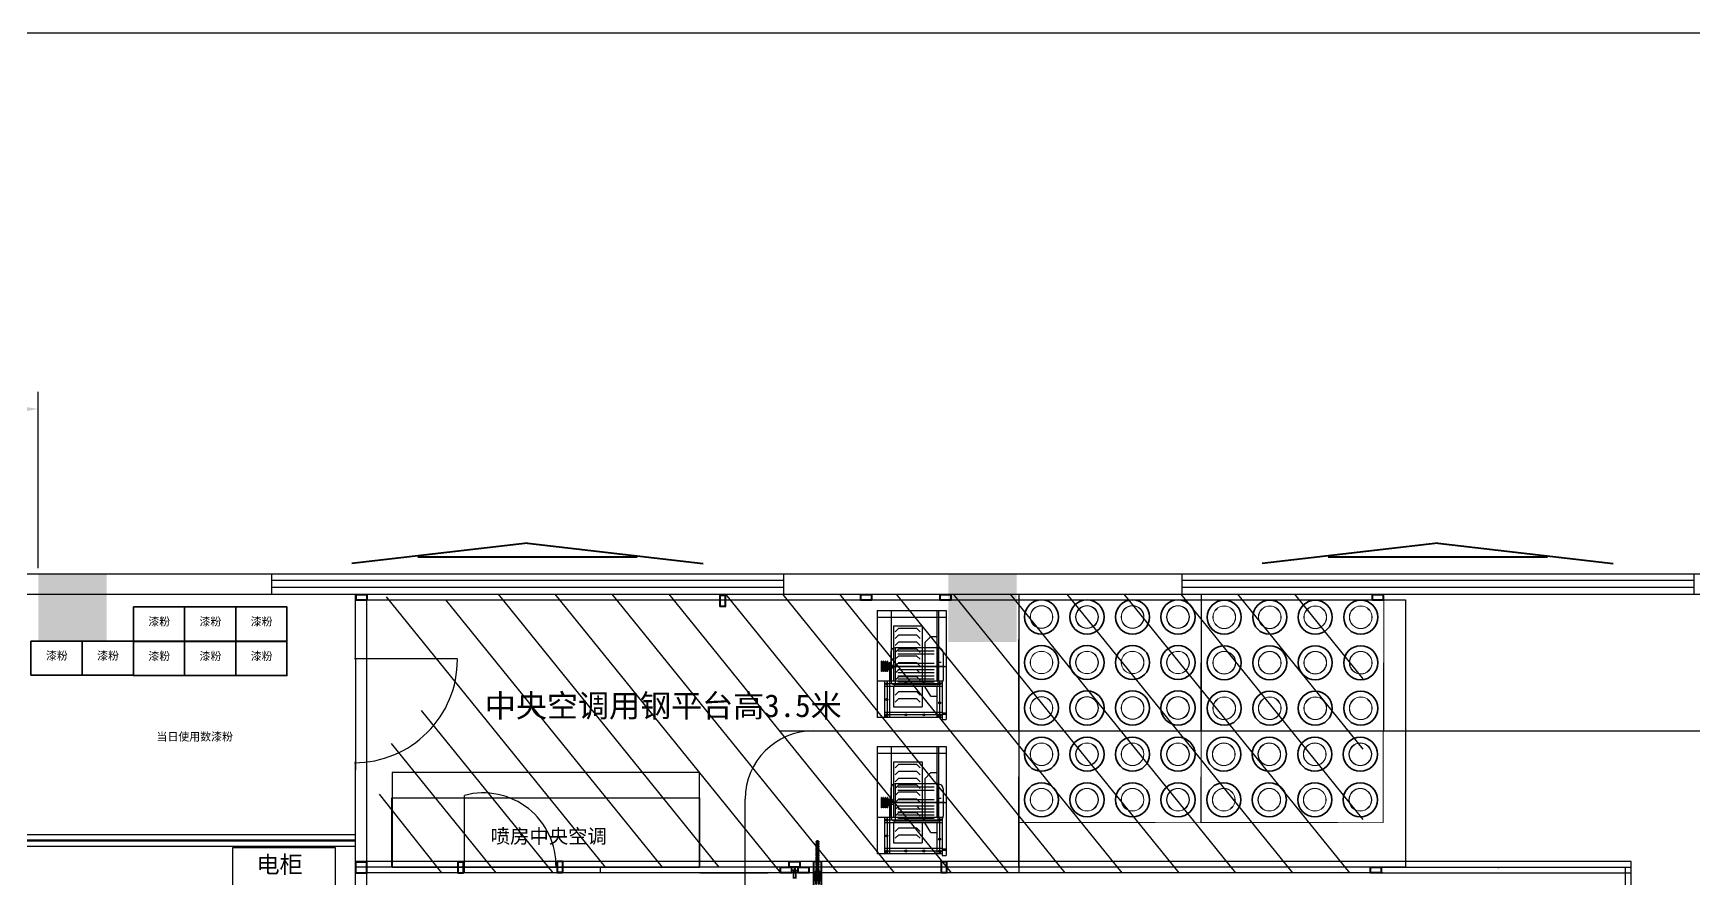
# Model space of a CAD drawing. Header units: millimetres. Extents: x -93009755325 to 1190721, y -74648 to 62868853516.
# Drawn here: x 245258 to 259853, y -4844 to 2588 of the extents above; entities that cross this region are included whole.
import ezdxf
from ezdxf.enums import TextEntityAlignment as Align

# ---------------------------------------------------------------- set-up
doc = ezdxf.new("R2010")
doc.units = ezdxf.units.MM
doc.layers.get('Defpoints').update_dxf_attribs({"color": 8, "lineweight": 40})
for name, color, linetype, lineweight in [('Layer6', 3, 'Continuous', 30), ('标注线', 5, 'Continuous', 9), ('设备层', 7, 'Continuous', 13)]:
    doc.layers.add(name, color=color, linetype=linetype, lineweight=lineweight)
for name, color, linetype in [('MARK', 3, 'Continuous'), ('WALL', 6, 'Continuous'), ('WINDOW_TEXT', 7, 'Continuous')]:
    doc.layers.add(name, color=color, linetype=linetype)
doc.styles.add('ISO Proportional', font='isocp.shx', dxfattribs={"bigfont": 'gbcbig.shx'})
doc.styles.add('SIMPLEX', font='SIMPLEX.SHX')
doc.styles.add('style1', font='')
doc.styles.get('style1').set_extended_font_data('FangSong_GB2312')
doc.dimstyles.new('ISO-350', dxfattribs={"dimtxt": 350, "dimasz": 200, "dimexe": 150, "dimexo": 50, "dimgap": 60, "dimtad": 1, "dimdsep": 46, "dimtxsty": 'Standard', "dimcen": 2.5, "dimadec": 0, "dimazin": 0, "dimtfac": 1, "dimtmove": 0, "dimatfit": 3, "dimfxl": 1, "dimarcsym": 0})

# ---------------------------------------------------------------- blocks, each defined once
blk = doc.blocks.new('*D632')
at = {"color": 0, "lineweight": -2}
for p, q in [((237902, -2113), (237902, -565)), ((245302, -2113), (245302, -565)), ((245102, -715), (238102, -715))]:
    blk.add_line(p, q, dxfattribs=at)
at = {"color": 0}
for points in [[(238102, -682), (238102, -748), (237902, -715)], [(245102, -748), (245102, -682), (245302, -715)]]:
    blk.add_solid(points, dxfattribs=at)
at = {"layer": 'Defpoints', "color": 0}
for p in [(237902, -715), (237902, -2163), (245302, -2163)]:
    blk.add_point(p, dxfattribs=at)
at = {"color": 0, "lineweight": -3, "insert": (241602, -480), "char_height": 350, "attachment_point": 5}
blk.add_mtext('7400', dxfattribs=at)
blk = doc.blocks.new('50fangguan')
at = {"color": 1, "lineweight": 35}
for p, q in [((904025.0695, -103546.4092), (904027.0695, -103544.4092)), ((904025.0695, -103556.4092), (904028.0695, -103553.4092)), ((904025.0695, -103566.4092), (904028.0695, -103563.4092)), ((904025.0695, -103576.4092), (904028.0695, -103573.4092)), ((904025.0695, -103586.4092), (904028.0695, -103583.4092)), ((904027.0695, -103594.4092), (904030.0695, -103591.4092)), ((904034.0695, -103547.4092), (904037.0695, -103544.4092)), ((904037.0695, -103594.4092), (904040.0695, -103591.4092)), ((904044.0695, -103547.4092), (904047.0695, -103544.4092)), ((904047.0695, -103594.4092), (904050.0695, -103591.4092)), ((904054.0695, -103547.4092), (904057.0695, -103544.4092)), ((904057.0695, -103594.4092), (904060.0695, -103591.4092)), ((904064.0695, -103547.4092), (904067.0695, -103544.4092)), ((904067.0695, -103594.4092), (904070.0695, -103591.4092)), ((904074.0695, -103547.4092), (904077.0695, -103544.4092)), ((904074.0695, -103547.4092), (904077.0695, -103544.4092)), ((904077.0695, -103594.4092), (904080.0695, -103591.4092)), ((904084.0695, -103547.4092), (904087.0695, -103544.4092)), ((904084.0695, -103547.4092), (904087.0695, -103544.4092)), ((904087.0695, -103594.4092), (904090.0695, -103591.4092)), ((904094.0695, -103547.4092), (904097.0695, -103544.4092)), ((904094.0695, -103547.4092), (904097.0695, -103544.4092)), ((904097.0695, -103594.4092), (904100.0695, -103591.4092)), ((904104.0695, -103547.4092), (904107.0695, -103544.4092)), ((904104.0695, -103547.4092), (904107.0695, -103544.4092)), ((904107.0695, -103594.4092), (904110.0695, -103591.4092)), ((904114.0695, -103547.4092), (904117.0695, -103544.4092)), ((904117.0695, -103594.4092), (904120.0695, -103591.4092)), ((904122.0695, -103549.4092), (904125.0695, -103546.4092)), ((904122.0695, -103559.4092), (904125.0695, -103556.4092)), ((904122.0695, -103569.4092), (904125.0695, -103566.4092)), ((904122.0695, -103579.4092), (904125.0695, -103576.4092)), ((904122.0695, -103589.4092), (904125.0695, -103586.4092))]:
    blk.add_line(p, q, dxfattribs=at)
blk.add_lwpolyline([(904027.0695, -103544.4092), (904123.0695, -103544.4092, -0.4142135624), (904125.0695, -103546.4092), (904125.0695, -103592.4092, -0.4142135624), (904123.0695, -103594.4092), (904027.0695, -103594.4092, -0.4142135624), (904025.0695, -103592.4092), (904025.0695, -103546.4092, -0.4142135624)], format="xyb", close=True, dxfattribs=at)
blk.add_lwpolyline([(904028.0695, -103547.4092), (904122.0695, -103547.4092), (904122.0695, -103591.4092), (904028.0695, -103591.4092)], close=True, dxfattribs=at)
blk.add_lwpolyline([(904028.0695, -103547.4092), (904122.0695, -103547.4092), (904122.0695, -103591.4092), (904028.0695, -103591.4092)], close=True, dxfattribs=at)
blk = doc.blocks.new('afggeadasafasff')
at = {"layer": '设备层', "color": 0, "lineweight": 35}
blk.add_lwpolyline([(398333, 171563), (398783, 171563), (398783, 171263), (398333, 171263)], close=True, dxfattribs=at)
at = {"color": 0, "lineweight": 35, "insert": (398465, 171469), "char_height": 70.33, "width": 530.98, "attachment_point": 1}
blk.add_mtext('{\\fSimSun|b0|i0|c134|p54;漆粉}', dxfattribs=at)
blk = doc.blocks.new('100fangguan')
at = {"color": 2, "lineweight": 35}
for p, q in [((898727, -114773), (898724, -114770)), ((898727, -114783), (898724, -114780)), ((898727, -114793), (898724, -114790)), ((898727, -114803), (898724, -114800)), ((898727, -114813), (898724, -114810)), ((898727, -114823), (898724, -114820)), ((898727, -114833), (898724, -114830)), ((898727, -114843), (898724, -114840)), ((898727, -114853), (898724, -114850)), ((898727, -114863), (898724, -114860)), ((898737, -114773), (898734, -114770)), ((898747, -114773), (898744, -114770)), ((898757, -114773), (898754, -114770)), ((898767, -114773), (898764, -114770)), ((898777, -114773), (898774, -114770)), ((898787, -114773), (898784, -114770)), ((898797, -114773), (898794, -114770)), ((898807, -114773), (898804, -114770)), ((898817, -114773), (898814, -114770)), ((898823, -114779), (898820, -114776)), ((898823, -114789), (898820, -114786)), ((898823, -114799), (898820, -114796)), ((898823, -114809), (898820, -114806)), ((898823, -114819), (898820, -114816)), ((898823, -114829), (898820, -114826)), ((898823, -114839), (898820, -114836)), ((898823, -114849), (898820, -114846)), ((898823, -114859), (898820, -114856)), ((898734, -114870), (898731, -114867)), ((898744, -114870), (898741, -114867)), ((898754, -114870), (898751, -114867)), ((898764, -114870), (898761, -114867)), ((898774, -114870), (898771, -114867)), ((898784, -114870), (898781, -114867)), ((898794, -114870), (898791, -114867)), ((898804, -114870), (898801, -114867)), ((898814, -114870), (898811, -114867)), ((898824, -114870), (898820, -114866))]:
    blk.add_line(p, q, dxfattribs=at)
for points in [[(898823, -114770), (898724, -114770), (898724, -114870), (898823, -114870)], [(898727, -114773), (898820, -114773), (898820, -114867), (898727, -114867)]]:
    blk.add_lwpolyline(points, close=True, dxfattribs=at)
blk = doc.blocks.new('asfdaf')
at = {"layer": 'MARK', "color": 0}
for p, q in [((1599, 1860), (1689, 1860)), ((1599, 1857), (1599, 1860)), ((1613, 1853), (1599, 1857)), ((1599, 1857), (1689, 1857)), ((1613, 1847), (1599, 1842)), ((1599, 1841), (1599, 1842)), ((1599, 1842), (1689, 1842)), ((1613, 1836), (1599, 1841)), ((1599, 1841), (1689, 1841)), ((1613, 1830), (1599, 1826)), ((1599, 1824), (1599, 1826)), ((1599, 1826), (1689, 1826)), ((1613, 1820), (1599, 1824)), ((1599, 1824), (1689, 1824)), ((1613, 1814), (1599, 1809)), ((1599, 1806), (1599, 1809)), ((1599, 1809), (1689, 1809)), ((1599, 1806), (1689, 1806)), ((1613, 1847), (1613, 1853)), ((1613, 1853), (1675, 1853)), ((1613, 1847), (1675, 1847)), ((1613, 1830), (1613, 1836)), ((1613, 1836), (1675, 1836)), ((1613, 1830), (1675, 1830)), ((1613, 1814), (1613, 1820)), ((1613, 1820), (1675, 1820)), ((1613, 1814), (1675, 1814)), ((1615, 1792), (1615, 1806)), ((1615, 1792), (1673, 1792)), ((1630, 1792), (1630, 1860)), ((1639, 1792), (1639, 1860)), ((1640, 1800), (1648, 1800)), ((1644, 1796), (1644, 1804)), ((1649, 1792), (1649, 1860)), ((1658, 1792), (1658, 1860)), ((1673, 1792), (1673, 1806)), ((1675, 1853), (1689, 1857)), ((1675, 1847), (1675, 1853)), ((1675, 1847), (1675, 1853)), ((1675, 1847), (1689, 1842)), ((1675, 1836), (1689, 1841)), ((1675, 1830), (1675, 1836)), ((1675, 1830), (1675, 1836)), ((1675, 1830), (1689, 1826)), ((1675, 1820), (1689, 1824)), ((1675, 1814), (1675, 1820)), ((1675, 1814), (1675, 1820)), ((1675, 1814), (1689, 1809)), ((1689, 1857), (1689, 1860)), ((1689, 1857), (1689, 1859)), ((1689, 1841), (1689, 1842)), ((1689, 1841), (1689, 1842)), ((1689, 1824), (1689, 1826)), ((1689, 1824), (1689, 1826)), ((1689, 1806), (1689, 1809)), ((1689, 1806), (1689, 1809))]:
    blk.add_line(p, q, dxfattribs=at)
blk.add_circle((1644, 1800), 4, dxfattribs=at)
blk.add_arc((1644, 1800), 3.75, 270, 90, dxfattribs=at)
blk = doc.blocks.new('dggdgdasga')
at = {"layer": 'Layer6', "color": 3}
for p, q in [((398610, 70435), (398610, 70810)), ((398937, 70810), (398610, 70810)), ((398637, 70786), (398637, 70466)), ((398646, 70846), (398901, 70846)), ((398664, 70786), (398664, 70466)), ((398691, 70786), (398691, 70466)), ((398718, 70786), (398718, 70466)), ((398745, 70786), (398745, 70466)), ((398761, 70846), (398761, 70929)), ((398773, 70376), (398773, 70929)), ((398801, 70786), (398801, 70466)), ((398883, 70786), (398883, 70466)), ((398910, 70786), (398910, 70466)), ((398937, 70435), (398937, 70810)), ((398937, 70435), (398610, 70435)), ((398659, 70385), (398888, 70385)), ((398808, 70404), (398808, 70445))]:
    blk.add_line(p, q, dxfattribs=at)
for centre, radius, start, end in [((398646, 70810), 36.2, 90, 180), ((398901, 70810), 36.2, 0, 90), ((398659, 70435), 49, 180, 270), ((398888, 70435), 49, 270, 0)]:
    blk.add_arc(centre, radius, start, end, dxfattribs=at)
at = {"layer": 'WINDOW_TEXT', "color": 3, "lineweight": 35}
blk.add_line((398786, 70846), (398786, 70929), dxfattribs=at)
at = {"layer": 'MARK', "color": 0}
blk.add_blockref('asfdaf', (397129, 69069), dxfattribs=at)
blk = doc.blocks.new('fengji')
at = {"layer": 'Layer6'}
for p, q in [((401916, 70446), (401916, 71019)), ((402858, 71019), (401916, 71019)), ((402239, 70955), (401916, 70955)), ((402239, 70932), (401916, 70932)), ((401939, 70446), (401939, 70955)), ((401962, 70446), (401962, 70955)), ((402192, 70955), (402192, 70446)), ((402215, 70955), (402215, 70446)), ((402239, 71019), (402239, 70446)), ((402353, 70980), (402353, 70874)), ((402366, 71019), (402366, 71019)), ((402366, 70980), (402366, 70411)), ((402378, 70980), (402378, 70874)), ((402799, 71019), (402799, 70411)), ((402858, 71019), (402858, 70411)), ((402402, 70909), (401916, 70909)), ((402192, 70874), (402011, 70874)), ((402011, 70874), (402011, 70623)), ((402052, 70861), (402081, 70832)), ((402081, 70671), (402081, 70832)), ((402113, 70861), (402142, 70832)), ((402142, 70671), (402142, 70832)), ((402858, 70897), (402239, 70897)), ((402723, 70874), (402239, 70874)), ((402246, 70861), (402275, 70832)), ((402275, 70671), (402275, 70832)), ((402306, 70861), (402335, 70832)), ((402335, 70671), (402335, 70832)), ((402367, 70861), (402396, 70832)), ((402396, 70671), (402396, 70832)), ((402428, 70861), (402457, 70832)), ((402457, 70671), (402457, 70832)), ((402489, 70861), (402518, 70832)), ((402518, 70671), (402518, 70832)), ((402549, 70861), (402578, 70832)), ((402578, 70671), (402578, 70832)), ((402610, 70861), (402639, 70832)), ((402639, 70671), (402639, 70832)), ((402671, 70861), (402700, 70832)), ((402700, 70671), (402700, 70832)), ((402723, 70874), (402723, 70623)), ((402052, 70642), (402081, 70671)), ((402113, 70642), (402142, 70671)), ((402246, 70642), (402275, 70671)), ((402306, 70642), (402335, 70671)), ((402367, 70642), (402396, 70671)), ((402428, 70642), (402457, 70671)), ((402489, 70642), (402518, 70671)), ((402549, 70642), (402578, 70671)), ((402610, 70642), (402639, 70671)), ((402671, 70642), (402700, 70671)), ((402192, 70623), (402011, 70623)), ((402104, 70546), (402188, 70600)), ((402104, 70546), (402104, 70493)), ((402192, 70600), (402188, 70600)), ((402723, 70623), (402239, 70623)), ((402575, 70600), (402239, 70600)), ((402630, 70546), (402575, 70600)), ((402630, 70546), (402630, 70493)), ((401900, 70446), (401900, 70411)), ((402239, 70446), (401900, 70446)), ((402858, 70411), (401900, 70411)), ((402192, 70493), (401916, 70493)), ((402239, 70470), (401916, 70470)), ((401947, 70446), (401947, 70411)), ((401958, 70446), (401958, 70411)), ((402858, 70493), (402239, 70493)), ((402858, 70481), (402239, 70481))]:
    blk.add_line(p, q, dxfattribs=at)
for centre in [(401935, 70934), (401939, 70934), (402074, 70934), (402213, 70934), (401940, 70767), (402215, 70767), (401940, 70609), (402215, 70609), (401935, 70468), (401939, 70470), (402045, 70470), (402215, 70470)]:
    blk.add_circle(centre, 9.34, dxfattribs=at)
at = {"layer": 'WINDOW_TEXT', "color": 3, "lineweight": 35}
blk.add_blockref('dggdgdasga', (3593, 51), dxfattribs=at)
blk = doc.blocks.new('sfagdsdsdg')
at = {"layer": '标注线', "color": 0}
for p, q in [((868078.71, -84443.6103), (867274.71, -84443.6103)), ((867276.71, -86045.6103), (867274.71, -84443.6103)), ((868076.71, -84445.6103), (867276.71, -84445.6103)), ((867276.71, -85645.6103), (867276.71, -84445.6103)), ((868076.71, -84443.6103), (867876.71, -84443.6103)), ((868476.71, -84445.6103), (867876.71, -84445.6103)), ((868076.71, -84445.6103), (868074.71, -84445.6103)), ((868476.71, -84445.6103), (868478.71, -86047.6103)), ((868478.71, -84443.6103), (868478.71, -85647.6103)), ((868078.71, -86047.6103), (867274.71, -86047.6103)), ((868478.71, -86047.6103), (867276.71, -86045.6103))]:
    blk.add_line(p, q, dxfattribs=at)
for centre, radius in [((867476.71, -84645.6103), 100), ((867476.71, -84645.6103), 98), ((867876.71, -84645.6103), 100), ((867876.71, -84645.6103), 98), ((868276.71, -84645.6103), 100), ((868276.71, -84645.6103), 98), ((867476.71, -85045.6103), 100), ((867476.71, -85045.6103), 98), ((867876.71, -85045.6103), 100), ((867876.71, -85045.6103), 98), ((868276.71, -85045.6103), 100), ((868276.71, -85045.6103), 98), ((867476.71, -85445.6103), 100), ((867476.71, -85445.6103), 98), ((867876.71, -85445.6103), 100), ((867876.71, -85445.6103), 98), ((868276.71, -85445.6103), 100), ((868276.71, -85445.6103), 98), ((867476.71, -85845.6103), 100), ((867476.71, -85845.6103), 98), ((867876.71, -85845.6103), 100), ((867876.71, -85845.6103), 98), ((868276.71, -85845.6103), 100), ((868276.71, -85845.6103), 98)]:
    blk.add_circle(centre, radius, dxfattribs=at)
at = {"layer": '设备层', "color": 0, "lineweight": 35}
for centre in [(867476.71, -84645.6103), (867876.71, -84645.6103), (868276.71, -84645.6103), (867476.71, -85045.6103), (867876.71, -85045.6103), (868276.71, -85045.6103), (867476.71, -85445.6103), (867876.71, -85445.6103), (868276.71, -85445.6103), (867476.71, -85845.6103), (867876.71, -85845.6103), (868276.71, -85845.6103)]:
    blk.add_circle(centre, 150, dxfattribs=at)
blk = doc.blocks.new('trsddgsagzdfdhfzdfh')
at = {"layer": '标注线', "color": 0}
for p, q in [((1098312, -72795), (1099516, -72795)), ((1098314, -72797), (1099916, -72795)), ((1098314, -72797), (1098314, -73397)), ((1099916, -72795), (1099915, -73597)), ((1098312, -73195), (1098312, -73599)), ((1098312, -73197), (1098312, -73397)), ((1098314, -73197), (1098314, -73199)), ((1098314, -73197), (1098314, -73599)), ((1099916, -73195), (1099916, -73597)), ((1099916, -73597), (1098312, -73599)), ((1099514, -73597), (1098314, -73597))]:
    blk.add_line(p, q, dxfattribs=at)
for centre, radius in [((1098514, -72997), 100), ((1098514, -72997), 98), ((1098914, -72997), 100), ((1098914, -72997), 98), ((1099314, -72997), 100), ((1099314, -72997), 98), ((1099714, -72997), 100), ((1099714, -72997), 98), ((1098514, -73397), 100), ((1098514, -73397), 98), ((1098914, -73397), 100), ((1098914, -73397), 98), ((1099314, -73397), 100), ((1099314, -73397), 98), ((1099714, -73397), 100), ((1099714, -73397), 98)]:
    blk.add_circle(centre, radius, dxfattribs=at)
at = {"layer": '设备层', "color": 0, "lineweight": 35}
for centre in [(1098514, -72997), (1098914, -72997), (1099314, -72997), (1099714, -72997), (1098514, -73397), (1098914, -73397), (1099314, -73397), (1099714, -73397)]:
    blk.add_circle(centre, 150, dxfattribs=at)
blk = doc.blocks.new('shfhdfhfd')
at = {"color": 0, "lineweight": 35}
for p, q in [((1183631, -144584), (1183631, -144528)), ((1183637, -144528), (1183631, -144528)), ((1183633, -144551), (1183631, -144550)), ((1183633, -144561), (1183631, -144562)), ((1183637, -144584), (1183631, -144584)), ((1183633, -144551), (1183641, -144551)), ((1183633, -144561), (1183641, -144561)), ((1183637, -144584), (1183637, -144528)), ((1183637, -144584), (1183637, -144528)), ((1183637, -144528), (1183641, -144533)), ((1183637, -144584), (1183641, -144579)), ((1183646, -144496), (1183641, -144496)), ((1183641, -144496), (1183641, -144521)), ((1183646, -144501), (1183641, -144501)), ((1183646, -144516), (1183641, -144516)), ((1183641, -144521), (1183644, -144526)), ((1183641, -144579), (1183641, -144533)), ((1183641, -144579), (1183641, -144533)), ((1183641, -144551), (1183671, -144551)), ((1183641, -144551), (1183671, -144551)), ((1183641, -144561), (1183671, -144561)), ((1183641, -144561), (1183671, -144561)), ((1183641, -144591), (1183644, -144586)), ((1183641, -144616), (1183641, -144591)), ((1183646, -144596), (1183641, -144596)), ((1183646, -144611), (1183641, -144611)), ((1183646, -144616), (1183641, -144616)), ((1183644, -144526), (1183644, -144556)), ((1183644, -144546), (1183644, -144556)), ((1183644, -144566), (1183644, -144556)), ((1183644, -144586), (1183644, -144556)), ((1183646, -144496), (1183646, -144521)), ((1183646, -144521), (1183649, -144526)), ((1183646, -144591), (1183649, -144586)), ((1183646, -144616), (1183646, -144591)), ((1183649, -144526), (1183649, -144556)), ((1183649, -144546), (1183649, -144556)), ((1183649, -144546), (1183663, -144546)), ((1183649, -144566), (1183649, -144556)), ((1183649, -144586), (1183649, -144556)), ((1183663, -144566), (1183649, -144566)), ((1183651, -144546), (1183651, -144566)), ((1183656, -144546), (1183656, -144566)), ((1183661, -144546), (1183661, -144566)), ((1183663, -144526), (1183666, -144521)), ((1183663, -144526), (1183663, -144556)), ((1183663, -144546), (1183663, -144556)), ((1183663, -144566), (1183663, -144556)), ((1183663, -144586), (1183663, -144556)), ((1183663, -144586), (1183666, -144591)), ((1183671, -144496), (1183666, -144496)), ((1183666, -144496), (1183666, -144521)), ((1183671, -144501), (1183666, -144501)), ((1183671, -144516), (1183666, -144516)), ((1183666, -144616), (1183666, -144591)), ((1183671, -144596), (1183666, -144596)), ((1183671, -144611), (1183666, -144611)), ((1183671, -144616), (1183666, -144616)), ((1183671, -144521), (1183668, -144526)), ((1183668, -144526), (1183668, -144556)), ((1183668, -144546), (1183668, -144556)), ((1183668, -144566), (1183668, -144556)), ((1183668, -144586), (1183668, -144556)), ((1183671, -144591), (1183668, -144586)), ((1183671, -144496), (1183671, -144521)), ((1183675, -144528), (1183671, -144533)), ((1183671, -144579), (1183671, -144533)), ((1183671, -144579), (1183671, -144533)), ((1183679, -144551), (1183671, -144551)), ((1183679, -144551), (1183671, -144551)), ((1183679, -144561), (1183671, -144561)), ((1183679, -144561), (1183671, -144561)), ((1183675, -144584), (1183671, -144579)), ((1183671, -144616), (1183671, -144591)), ((1183675, -144584), (1183675, -144528)), ((1183675, -144584), (1183675, -144528)), ((1183681, -144528), (1183675, -144528)), ((1183681, -144584), (1183675, -144584)), ((1183679, -144551), (1183681, -144550)), ((1183679, -144551), (1183681, -144550)), ((1183679, -144561), (1183681, -144562)), ((1183679, -144561), (1183681, -144562)), ((1183681, -144584), (1183681, -144528))]:
    blk.add_line(p, q, dxfattribs=at)
blk = doc.blocks.new('srhsrhdgwagassga')
at = {"color": 0, "lineweight": 35}
for p, q in [((1221170, 28660), (1221170, 28683)), ((1221170, 28660), (1221170, 28683)), ((1221190, 28660), (1221190, 28683)), ((1221190, 28660), (1221190, 28683)), ((1221210, 28660), (1221210, 28683)), ((1221210, 28660), (1221210, 28683)), ((1221230, 28660), (1221230, 28683)), ((1221236, 28677), (1221239, 28677)), ((1221250, 28660), (1221250, 28683)), ((1221250, 28660), (1221250, 28683)), ((1221270, 28660), (1221270, 28683)), ((1221270, 28660), (1221270, 28683)), ((1221290, 28660), (1221290, 28683)), ((1221290, 28660), (1221290, 28683)), ((1221310, 28660), (1221310, 28683)), ((1221316, 28677), (1221319, 28677)), ((1221330, 28660), (1221330, 28683)), ((1221330, 28660), (1221330, 28683)), ((1221343, 28637), (1221343, 28708)), ((1221350, 28660), (1221350, 28683)), ((1221350, 28660), (1221350, 28683)), ((1221370, 28660), (1221370, 28683)), ((1221370, 28660), (1221370, 28683)), ((1221390, 28660), (1221390, 28683)), ((1221396, 28677), (1221399, 28677)), ((1221410, 28660), (1221410, 28683)), ((1221410, 28660), (1221410, 28683)), ((1221430, 28654), (1221430, 28690))]:
    blk.add_line(p, q, dxfattribs=at)
at = {"color": 5, "lineweight": 35}
for p, q in [((1221343, 28708), (1243592, 28708)), ((1221343, 28704), (1243592, 28704)), ((1221343, 28641), (1243592, 28641)), ((1221343, 28637), (1243592, 28637))]:
    blk.add_line(p, q, dxfattribs=at)
at = {"color": 0, "lineweight": 35}
for points in [[(1221161, 28665), (1221161, 28677), (1221179, 28677), (1221179, 28665)], [(1221164, 28678), (1221164, 28680), (1221196, 28680), (1221196, 28678)], [(1221164, 28663), (1221164, 28665), (1221196, 28665), (1221196, 28663)], [(1221168, 28660), (1221168, 28683), (1221173, 28683), (1221173, 28660)], [(1221168, 28660), (1221168, 28683), (1221173, 28683), (1221173, 28660)], [(1221181, 28665), (1221181, 28677), (1221199, 28677), (1221199, 28665)], [(1221184, 28680), (1221184, 28682), (1221216, 28682), (1221216, 28680)], [(1221184, 28661), (1221184, 28663), (1221216, 28663), (1221216, 28661)], [(1221188, 28660), (1221188, 28683), (1221193, 28683), (1221193, 28660)], [(1221188, 28660), (1221188, 28683), (1221193, 28683), (1221193, 28660)], [(1221201, 28665), (1221201, 28677), (1221219, 28677), (1221219, 28665)], [(1221204, 28678), (1221204, 28680), (1221236, 28680), (1221236, 28678)], [(1221204, 28663), (1221204, 28665), (1221236, 28665), (1221236, 28663)], [(1221208, 28660), (1221208, 28683), (1221213, 28683), (1221213, 28660)], [(1221208, 28660), (1221208, 28683), (1221213, 28683), (1221213, 28660)], [(1221221, 28665), (1221221, 28677), (1221239, 28677), (1221239, 28665)], [(1221224, 28680), (1221224, 28682), (1221256, 28682), (1221256, 28680)], [(1221224, 28661), (1221224, 28663), (1221256, 28663), (1221256, 28661)], [(1221228, 28660), (1221228, 28683), (1221233, 28683), (1221233, 28660)], [(1221241, 28665), (1221241, 28677), (1221259, 28677), (1221259, 28665)], [(1221244, 28678), (1221244, 28680), (1221276, 28680), (1221276, 28678)], [(1221244, 28663), (1221244, 28665), (1221276, 28665), (1221276, 28663)], [(1221248, 28660), (1221248, 28683), (1221253, 28683), (1221253, 28660)], [(1221248, 28660), (1221248, 28683), (1221253, 28683), (1221253, 28660)], [(1221261, 28665), (1221261, 28677), (1221279, 28677), (1221279, 28665)], [(1221264, 28680), (1221264, 28682), (1221296, 28682), (1221296, 28680)], [(1221264, 28661), (1221264, 28663), (1221296, 28663), (1221296, 28661)], [(1221268, 28660), (1221268, 28683), (1221273, 28683), (1221273, 28660)], [(1221268, 28660), (1221268, 28683), (1221273, 28683), (1221273, 28660)], [(1221281, 28665), (1221281, 28677), (1221299, 28677), (1221299, 28665)], [(1221284, 28678), (1221284, 28680), (1221316, 28680), (1221316, 28678)], [(1221284, 28663), (1221284, 28665), (1221316, 28665), (1221316, 28663)], [(1221288, 28660), (1221288, 28683), (1221293, 28683), (1221293, 28660)], [(1221288, 28660), (1221288, 28683), (1221293, 28683), (1221293, 28660)], [(1221301, 28665), (1221301, 28677), (1221319, 28677), (1221319, 28665)], [(1221304, 28680), (1221304, 28682), (1221336, 28682), (1221336, 28680)], [(1221304, 28661), (1221304, 28663), (1221336, 28663), (1221336, 28661)], [(1221308, 28660), (1221308, 28683), (1221313, 28683), (1221313, 28660)], [(1221321, 28665), (1221321, 28677), (1221339, 28677), (1221339, 28665)], [(1221324, 28678), (1221324, 28680), (1221356, 28680), (1221356, 28678)], [(1221324, 28663), (1221324, 28665), (1221356, 28665), (1221356, 28663)], [(1221328, 28660), (1221328, 28683), (1221333, 28683), (1221333, 28660)], [(1221328, 28660), (1221328, 28683), (1221333, 28683), (1221333, 28660)], [(1221341, 28665), (1221341, 28677), (1221359, 28677), (1221359, 28665)], [(1221344, 28680), (1221344, 28682), (1221376, 28682), (1221376, 28680)], [(1221344, 28661), (1221344, 28663), (1221376, 28663), (1221376, 28661)], [(1221348, 28660), (1221348, 28683), (1221353, 28683), (1221353, 28660)], [(1221348, 28660), (1221348, 28683), (1221353, 28683), (1221353, 28660)], [(1221361, 28665), (1221361, 28677), (1221379, 28677), (1221379, 28665)], [(1221364, 28678), (1221364, 28680), (1221396, 28680), (1221396, 28678)], [(1221364, 28663), (1221364, 28665), (1221396, 28665), (1221396, 28663)], [(1221368, 28660), (1221368, 28683), (1221373, 28683), (1221373, 28660)], [(1221368, 28660), (1221368, 28683), (1221373, 28683), (1221373, 28660)], [(1221381, 28665), (1221381, 28677), (1221399, 28677), (1221399, 28665)], [(1221384, 28680), (1221384, 28682), (1221416, 28682), (1221416, 28680)], [(1221384, 28661), (1221384, 28663), (1221416, 28663), (1221416, 28661)], [(1221388, 28660), (1221388, 28683), (1221393, 28683), (1221393, 28660)], [(1221401, 28665), (1221401, 28677), (1221419, 28677), (1221419, 28665)], [(1221404, 28678), (1221404, 28680), (1221436, 28680), (1221436, 28678)], [(1221404, 28663), (1221404, 28665), (1221436, 28665), (1221436, 28663)], [(1221408, 28660), (1221408, 28683), (1221413, 28683), (1221413, 28660)], [(1221408, 28660), (1221408, 28683), (1221413, 28683), (1221413, 28660)], [(1221421, 28665), (1221421, 28677), (1221439, 28677), (1221439, 28665)], [(1221428, 28654), (1221428, 28690), (1221433, 28690), (1221433, 28654)]]:
    blk.add_lwpolyline(points, close=True, dxfattribs=at)
at = {"color": 0, "lineweight": 35, "rotation": 90}
blk.add_blockref('shfhdfhfd', (1076927, -1154984), dxfattribs=at)
blk = doc.blocks.new('dgsdgsvxvsddv')
at = {"color": 0, "lineweight": 35}
for p, q in [((1190561, -16085), (1190632, -16085)), ((1190571, -16085), (1190571, -16099)), ((1190621, -16085), (1190621, -16099))]:
    blk.add_line(p, q, dxfattribs=at)
at = {"color": 2, "lineweight": 35, "xscale": -1}
for p in [(2094670, 87538), (2094748, 87488)]:
    blk.add_blockref('50fangguan', p, dxfattribs=at)
at = {"color": 2, "lineweight": 35}
blk.add_blockref('50fangguan', (286444, 87488), dxfattribs=at)
blk = doc.blocks.new('edgweaf')
at = {"color": 0, "lineweight": 35}
for p, q in [((1110535, -151980), (1110525, -152030)), ((1110545, -152030), (1110525, -152030)), ((1110525, -152030), (1110525, -152079)), ((1110525, -152079), (1110533, -152069)), ((1110533, -152069), (1110538, -152077)), ((1110535, -151980), (1110545, -152030)), ((1110538, -152077), (1110543, -152072)), ((1110543, -152072), (1110545, -152080)), ((1110545, -152030), (1110545, -152080))]:
    blk.add_line(p, q, dxfattribs=at)

msp = doc.modelspace()

# ---------------------------------------------------------------- linework, layer by layer
at = {"color": 250, "lineweight": -3}
for p, q in [((247351.95, -2163.101), (251851.95, -2163.101)), ((255351.95, -2163.101), (259851.95, -2163.101)), ((251851.95, -2223.101), (247351.95, -2223.101)), ((251851.95, -2283.101), (247351.95, -2283.101)), ((259851.95, -2223.101), (255351.95, -2223.101)), ((259851.95, -2283.101), (255351.95, -2283.101)), ((247351.95, -2343.101), (251851.95, -2343.101)), ((248090.799, -2907.355), (248090.799, -2343.101)), ((248136.867, -2344.512), (248136.867, -2347.512)), ((248146.867, -2344.512), (248146.867, -2347.512)), ((248190.799, -2907.355), (248190.799, -2343.101)), ((250287.667, -4743.101), (248363.766, -2364.413)), ((250787.624, -4743.101), (248884.97, -2390.785)), ((251287.624, -4743.101), (249346.398, -2343.098)), ((251828.066, -4793.101), (249846.398, -2343.098)), ((252328.066, -4793.101), (250346.398, -2343.098)), ((252828.066, -4793.101), (250846.398, -2343.098)), ((253328.066, -4793.101), (251346.398, -2343.098)), ((253828.066, -4793.101), (251846.398, -2343.098)), ((254328.066, -4793.101), (252346.398, -2343.098)), ((252573.369, -2344.512), (252573.369, -2347.512)), ((252583.369, -2344.512), (252583.369, -2347.512)), ((254828.066, -4793.101), (252846.398, -2343.098)), ((253270.329, -2344.512), (253270.329, -2347.512)), ((253280.329, -2344.512), (253280.329, -2347.512)), ((255328.066, -4793.101), (253346.398, -2343.098)), ((255828.066, -4793.101), (253846.398, -2343.098)), ((253919.62, -2339.686), (253919.62, -4793.101)), ((256328.066, -4793.101), (254346.398, -2343.098)), ((256828.066, -4793.101), (254846.398, -2343.098)), ((256828.066, -4793.101), (254846.398, -2343.098)), ((256947.721, -4322.869), (255346.398, -2343.098)), ((255351.95, -2343.101), (259851.95, -2343.101)), ((256947.721, -3704.702), (255846.398, -2343.098)), ((256947.721, -3086.534), (256346.398, -2343.098)), ((248081.336, -2907.355), (248986.096, -2907.355)), ((248090.799, -2907.355), (248090.799, -3889.276)), ((249826.857, -4793.101), (248669.173, -3363.632)), ((249327.57, -4793.101), (248406.792, -3655.304)), ((248849.391, -4793.101), (248300.912, -4099.455)), ((249049.045, -4793.101), (249049.045, -4110.863)), ((253917.62, -4343.229), (253917.62, -4741.104)), ((253921.62, -4349.101), (253921.62, -4741.104)), ((250243.414, -4793.101), (250243.414, -4743.101)), ((250243.414, -4793.101), (250243.414, -4743.101)), ((251115.799, -4793.101), (251715.799, -4793.101))]:
    msp.add_line(p, q, dxfattribs=at)
at = {"color": 250}
msp.add_line((259851.95, -2163.101), (259851.95, -2343.101), dxfattribs=at)
msp.add_lwpolyline([(213480.487, -74648.031), (267632.79, -74648.031), (267632.79, 2588.378), (213480.487, 2588.378)], close=True)
at = {"color": 250, "lineweight": -3}
for points in [[(248189.867, -2392.512), (257320.2, -2392.512), (257320.2, -4743.101), (248189.867, -4743.101)], [(248411.854, -4742.021), (251112.368, -4742.021), (251112.368, -3910.812), (248411.854, -3910.812)], [(251112.368, -4131.433), (251112.368, -4742.021), (248409.772, -4742.021), (248409.772, -4131.433)]]:
    msp.add_lwpolyline(points, close=True, dxfattribs=at)
for centre, radius, start, end in [((248081.336, -2918.766), 904.761, 270, 0.0875582), ((249212.932, -4729.405), 639.885, 358.5943648, 104.8399217)]:
    msp.add_arc(centre, radius, start, end, dxfattribs=at)
for points in [[(245301.95, -2163.101), (245301.95, -2763.101), (245901.95, -2163.101), (245901.95, -2763.101)], [(253301.95, -2163.101), (253301.95, -2763.101), (253901.95, -2163.101), (253901.95, -2763.101)], [(253301.95, -2163.101), (253301.95, -2763.101), (253901.95, -2163.101), (253901.95, -2763.101)]]:
    msp.add_solid(points, dxfattribs=at)
at = {"layer": 'WALL', "color": 250, "lineweight": -3}
for p, q in [((243851.95, -2163.101), (247351.95, -2163.101)), ((247351.95, -2163.101), (247351.95, -2343.101)), ((251851.95, -2163.101), (251851.95, -2343.101)), ((251851.95, -2163.101), (255351.95, -2163.101)), ((251851.95, -2163.101), (251851.95, -2343.101)), ((251851.95, -2163.101), (255351.95, -2163.101)), ((255351.95, -2163.101), (255351.95, -2343.101)), ((255351.95, -2163.101), (255351.95, -2343.101)), ((259851.95, -2163.101), (261601.95, -2163.101)), ((243851.95, -2343.101), (247351.95, -2343.101)), ((251851.95, -2343.101), (255351.95, -2343.101)), ((251851.95, -2343.101), (255351.95, -2343.101)), ((259851.95, -2343.101), (261421.95, -2343.101))]:
    msp.add_line(p, q, dxfattribs=at)
at = {"layer": 'WINDOW_TEXT', "color": 250, "lineweight": -3}
for p, q in [((251817.012, -3543.101), (260101.95, -3543.101)), ((251515.799, -26872.921), (251515.799, -4143.101)), ((251526.165, -4690.845), (248090.799, -4690.845)), ((250043.414, -4743.101), (248090.799, -4743.101)), ((250043.414, -4793.101), (248090.799, -4793.101)), ((250243.414, -4743.101), (248254.027, -4743.101)), ((250043.414, -4743.101), (248254.027, -4743.101)), ((250043.414, -4743.101), (248254.027, -4743.101)), ((250243.414, -4743.101), (248254.027, -4743.101)), ((250043.414, -4743.101), (248254.027, -4743.101)), ((250043.414, -4743.101), (248254.027, -4743.101)), ((250043.414, -4743.101), (248254.027, -4743.101)), ((250243.414, -4793.101), (248254.027, -4793.101)), ((250043.414, -4793.101), (248254.027, -4793.101)), ((250043.414, -4793.101), (248254.027, -4793.101)), ((251526.165, -4793.101), (248254.027, -4793.101)), ((250043.414, -4793.101), (248254.027, -4793.101)), ((259301.95, -4690.845), (251470.838, -4690.845)), ((256920.2, -4743.101), (251470.838, -4743.101)), ((256920.2, -4793.101), (251470.838, -4793.101)), ((256920.2, -4793.101), (251470.838, -4793.101)), ((257120.2, -4743.101), (252604.873, -4743.101)), ((256920.2, -4743.101), (252604.873, -4743.101)), ((257120.2, -4743.101), (252604.873, -4743.101)), ((256920.2, -4743.101), (252604.873, -4743.101)), ((257120.2, -4793.101), (252604.873, -4793.101)), ((256920.2, -4793.101), (252604.873, -4793.101)), ((257120.2, -4793.101), (252604.873, -4793.101)), ((256920.2, -4793.101), (252604.873, -4793.101)), ((257070.2, -4743.101), (259301.95, -4743.101)), ((257070.2, -4793.101), (259301.95, -4793.101)), ((259251.95, -26838.469), (259251.95, -4743.101)), ((259301.95, -26888.469), (259301.95, -4690.845))]:
    msp.add_line(p, q, dxfattribs=at)
msp.add_lwpolyline([(247011.214, -4969.226), (247011.214, -4569.226), (247911.214, -4569.226), (247911.214, -4969.226)], close=True, dxfattribs=at)
msp.add_arc((252115.799, -4143.101), 600, 90, 180, dxfattribs=at)
at = {"layer": '标注线', "color": 250, "lineweight": -3}
for p, q in [((258133.364, -4743.101), (258133.364, -4751.101)), ((258135.364, -4743.101), (258135.364, -4749.101))]:
    msp.add_line(p, q, dxfattribs=at)
at = {"layer": '设备层', "color": 250, "lineweight": -3}
for p, q in [((248090.799, -6097.739), (248090.799, -3813.45)), ((248190.799, -6131.569), (248190.799, -3806.853)), ((248190.799, -5131.929), (248190.799, -3816.881)), ((248190.799, -5131.929), (248190.799, -3816.881)), ((248090.799, -4459.198), (241783.689, -4459.198)), ((248090.799, -4459.198), (241783.689, -4459.198)), ((248090.799, -4504.198), (243851.95, -4504.198)), ((248090.799, -4514.198), (243851.95, -4514.198)), ((248090.799, -4559.198), (241787.966, -4559.198)), ((248090.799, -4559.198), (241787.966, -4559.198))]:
    msp.add_line(p, q, dxfattribs=at)

# ---------------------------------------------------------------- block references
at = {"color": 250, "lineweight": -3}
for name, p in [('50fangguan', (-655933.202, 101199.897)), ('50fangguan', (-655933.202, 101199.897)), ('50fangguan', (-651496.701, 101199.897)), ('50fangguan', (-651496.701, 101199.897)), ('50fangguan', (-650799.741, 101199.897)), ('50fangguan', (-650799.741, 101199.897)), ('trsddgsagzdfdhfzdfh', (-844394.478, 69247.471)), ('trsddgsagzdfdhfzdfh', (-842792.478, 69247.346)), ('100fangguan', (-650633.021, 110074.497)), ('dgsdgsvxvsddv', (-938644.998, 11313.281)), ('edgweaf', (-858583.818, 147238.152)), ('50fangguan', (-647016.732, 98801.106))]:
    msp.add_blockref(name, p, dxfattribs=at)
for name, p, rotation in [('50fangguan', (354888.099, 901674.014), 270), ('50fangguan', (354888.099, 901674.014), 270), ('sfagdsdsdg', (169474.01, -870819.811), 89.99999999999999), ('sfagdsdsdg', (171080.01, -870821.811), 89.99999999999999), ('50fangguan', (1161151.124, -105938.626), 180), ('srhsrhdgwagassga', (223478.75, 1216650.936), 270), ('50fangguan', (352584.235, 899331.333), 270), ('50fangguan', (352584.235, 899331.333), 270), ('50fangguan', (146317.564, -908815.493), 89.99999999999999), ('50fangguan', (146317.564, -908815.493), 89.99999999999999), ('50fangguan', (356831.617, 899331.968), 270)]:
    msp.add_blockref(name, p, dxfattribs=dict(at, rotation=rotation))
at = {"layer": 'WINDOW_TEXT', "color": 250, "lineweight": -3, "rotation": 89.99999999999999}
for p in [(323693.946, -405343.113), (323693.946, -406540.336)]:
    msp.add_blockref('fengji', p, dxfattribs=at)
at = {"layer": '设备层', "color": 250, "lineweight": -3}
for p in [(-152195.265, -174017.365), (-151745.265, -174017.365), (-151295.265, -174017.365), (-153095.265, -174317.365), (-152645.265, -174317.365), (-152195.265, -174321.61), (-151745.265, -174321.61), (-151295.265, -174321.61)]:
    msp.add_blockref('afggeadasafasff', p, dxfattribs=at)

# ---------------------------------------------------------------- texts
at = {"color": 250, "lineweight": -3, "attachment_point": 1}
for s, insert, char_height, width, style in [('{\\fSimSun|b0|i0|c134|p54;中央空调用钢平台高3.5米}', (249227.168, -3222.596), 200, 5101.39903, 'ISO Proportional'), ('{\\fSimSun|b0|i0|c134|p54;喷房中央空调}', (249278.254, -4407.567), 124.8, 1247.93498, 'style1')]:
    msp.add_mtext(s, dxfattribs=dict(at, insert=insert, char_height=char_height, width=width, style=style))
for s, insert, char_height, width in [('{\\fSimSun|b0|i0|c134|p54;当日使用数漆粉}', (246341.488, -3560.181), 70.32993, 952.83043), ('{\\fSimSun|b0|i0|c134|p54;电柜}', (247218.871, -4643.6), 150, 3857.57396)]:
    msp.add_mtext(s, dxfattribs=dict(at, insert=insert, char_height=char_height, width=width))
at = {"layer": 'WINDOW_TEXT', "color": 250, "lineweight": -3, "style": 'SIMPLEX', "width": 25, "flags": 9}
for p in [(249601.95, -1983.101), (257601.95, -1983.101)]:
    msp.add_attdef('A', text='', height=180, dxfattribs=at).set_placement(p, align=Align.MIDDLE)

# ---------------------------------------------------------------- dimensions: what is measured, and where the dimension line sits
at = {"color": 250, "lineweight": -3}
dim = msp.add_linear_dim(base=(237901.95, -715.128), p1=(245301.95, -2163.101), p2=(237901.95, -2163.101), dimstyle='ISO-350', dxfattribs=at)
dim.commit()
dim.dimension.update_dxf_attribs({"geometry": '*D632', "text_midpoint": (241601.95, -480.128)})

doc.saveas('drawing.dxf')
